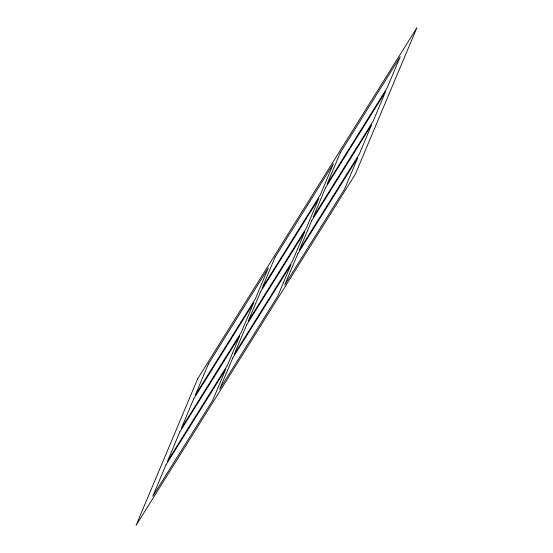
<?xml version="1.0" encoding="UTF-8"?>
<svg xmlns="http://www.w3.org/2000/svg" width="553" height="553" viewBox="0 0 553 553"><rect width="100%" height="100%" fill="white"/><g stroke="black" fill="none" stroke-linecap="round" stroke-linejoin="round"><path stroke-width="0.83" d="M197.67 378.805L136.066 525.35L355.33 174.195L416.934 27.65L197.67 378.805M165.921 464.976L152.773 496.255L212.732 400.234L225.88 368.962L165.921 464.976M179.822 431.914L167.428 461.402L227.38 365.388L239.774 335.899L179.822 431.914M193.716 398.858L181.322 428.34L241.281 332.325L253.675 302.837L193.716 398.858M208.37 364.005L195.223 395.277L255.175 299.263L268.323 267.984L208.37 364.005M232.73 357.985L219.582 389.264L277.827 295.986L290.975 264.714L232.73 357.985M246.631 324.922L234.23 354.411L292.475 261.14L304.869 231.652L246.631 324.922M260.525 291.86L248.131 321.348L306.369 228.078L318.77 198.589L260.525 291.86M275.173 257.014L262.025 288.286L320.27 195.015L333.418 163.736L275.173 257.014M297.825 253.737L284.677 285.016L344.63 188.995L357.777 157.723L297.825 253.737M311.719 220.675L299.325 250.163L359.284 154.142L371.678 124.66L311.719 220.675M325.62 187.612L313.226 217.101L373.178 121.086L385.572 91.598L325.62 187.612M340.268 152.766L327.12 184.038L387.079 88.024L400.227 56.745L340.268 152.766"/></g></svg>
